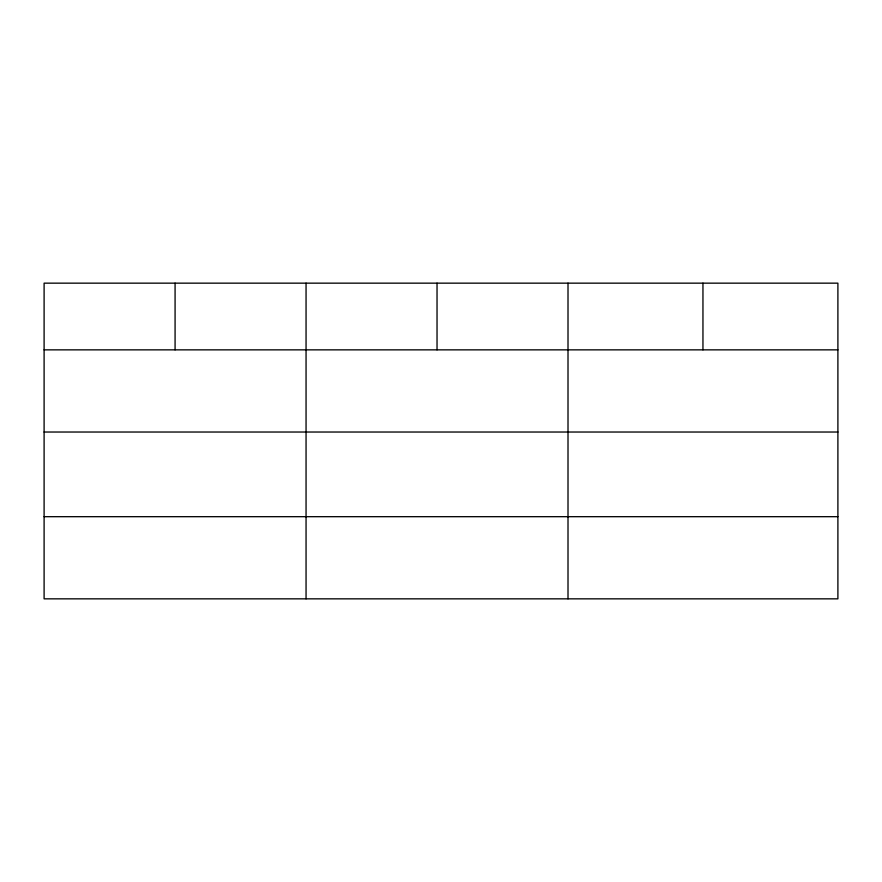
<?xml version="1.0" encoding="UTF-8"?>
<svg xmlns="http://www.w3.org/2000/svg" width="882" height="882" viewBox="0 0 882 882"><rect width="100%" height="100%" fill="white"/><g stroke="black" fill="none" stroke-linecap="round" stroke-linejoin="round"><path stroke-width="1.32" d="M837.9 432.026L837.9 283.155L44.1 283.155L44.1 598.845L837.9 598.845L837.9 432.026L44.1 432.026M44.1 349.856L837.9 349.856M44.1 516.687L837.9 516.687M702.954 283.155L702.954 349.856M568.008 283.155L568.008 598.845M437.031 283.155L437.031 349.856M306.054 283.155L306.054 598.845M175.077 283.155L175.077 349.856"/></g></svg>
